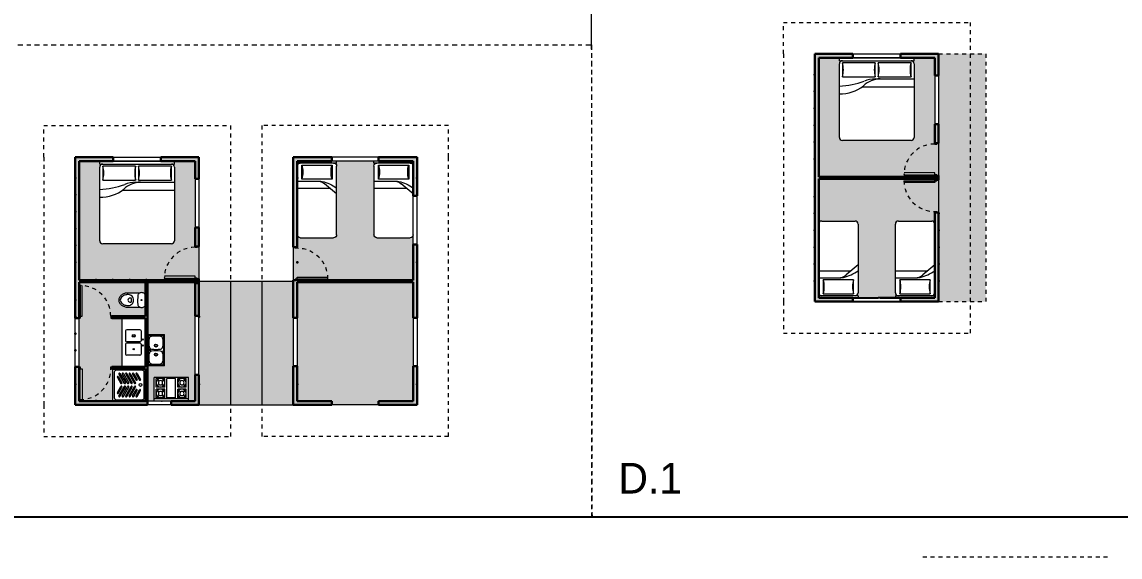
# Model space of a CAD drawing. Header units: millimetres. Extents: x 0 to 77.1, y -22.3 to 58.9.
# Drawn here: x 19.89 to 47.82, y -0.04 to 13.56 of the extents above; entities that cross this region are included whole.
import ezdxf

# ---------------------------------------------------------------- set-up
doc = ezdxf.new("R2010")
doc.units = ezdxf.units.MM
doc.linetypes.add('DASHDOT', pattern=[1, 0.5, -0.25, 0, -0.25])
doc.linetypes.add('HIDDEN4', pattern=[2.34375, 1.5625, -0.78125])
doc.layers.add('0 1 Sombreado', color=7, linetype='Continuous', lineweight=5, true_color=0xd6d6d6)
for name, color, linetype, lineweight in [('0.1normal', 7, 'Continuous', 15), ('01 Moviliario', 251, 'Continuous', 15), ('01gorda', 7, 'Continuous', 30), ('01gris', 252, 'Continuous', 9)]:
    doc.layers.add(name, color=color, linetype=linetype, lineweight=lineweight)

# ---------------------------------------------------------------- blocks, each defined once
blk = doc.blocks.new('MHPLS012')
at = {"linetype": 'ByBlock'}
for p, q in [((-2.1, -0.874), (-2.1, 0.874)), ((-2.024, 0.95), (-0.152, 0.95)), ((-0.483, 0.874), (-0.483, 0.036)), ((-0.127, 0.874), (-0.483, 0.874)), ((-0.127, 0.036), (-0.127, 0.874)), ((-0.076, 0.95), (-0.076, -0.95)), ((-0.076, 0.95), (0, 0.95)), ((0, 0.95), (0, -0.95)), ((-0.737, 0.366), (-0.737, -0.95)), ((-0.533, 0.041), (-0.533, -0.95)), ((-0.483, 0.036), (-0.127, 0.036)), ((-0.483, -0.036), (-0.483, -0.874)), ((-0.127, -0.036), (-0.483, -0.036)), ((-0.127, -0.874), (-0.127, -0.036)), ((-0.152, -0.95), (-2.024, -0.95)), ((-0.483, -0.874), (-0.127, -0.874)), ((-0.076, -0.95), (0, -0.95))]:
    blk.add_line(p, q, dxfattribs=at)
for centre, radius, start, end in [((-2.024, 0.874), 0.0762, 90, 180), ((-0.019, 0.912), 0.898, 177.5673, 219.5461), ((1.615, 1.088), 2.343, 183.3665, 199.2534), ((-0.305, 1.483), 0.635, 253.7398, 286.2602), ((-0.152, 0.874), 0.0762, 0, 90), ((-1.227, -0.125), 0.694, 3.1663, 42.0658), ((-1.458, -0.029), 0.927, 4.2918, 21.7676), ((-0.305, -0.574), 0.635, 73.7398, 106.2602), ((-0.305, 0.574), 0.635, 253.7398, 286.2602), ((-2.024, -0.874), 0.0762, 180, 270), ((-0.305, -1.483), 0.635, 73.7398, 106.2602), ((-0.152, -0.874), 0.0762, 270, 0)]:
    blk.add_arc(centre, radius, start, end, dxfattribs=at)
blk = doc.blocks.new('SAPLS515')
for p, q in [((-0.643, 0.595), (-0.427, 0.47)), ((-0.643, 0.515), (-0.427, 0.39)), ((-0.628, 0.621), (-0.412, 0.496)), ((-0.628, 0.541), (-0.412, 0.416)), ((-0.565, 0.63), (-0.427, 0.55)), ((-0.55, 0.656), (-0.412, 0.576)), ((-0.2, 0.656), (-0.338, 0.576)), ((-0.122, 0.621), (-0.338, 0.496)), ((-0.122, 0.541), (-0.338, 0.416)), ((-0.185, 0.63), (-0.323, 0.55)), ((-0.107, 0.595), (-0.323, 0.47)), ((-0.107, 0.515), (-0.323, 0.39)), ((-0.643, 0.435), (-0.427, 0.31)), ((-0.643, 0.355), (-0.427, 0.23)), ((-0.643, 0.275), (-0.505, 0.195)), ((-0.628, 0.461), (-0.412, 0.336)), ((-0.628, 0.381), (-0.412, 0.256)), ((-0.628, 0.301), (-0.49, 0.221)), ((-0.122, 0.461), (-0.338, 0.336)), ((-0.122, 0.381), (-0.338, 0.256)), ((-0.107, 0.435), (-0.323, 0.31)), ((-0.107, 0.355), (-0.323, 0.23)), ((-0.122, 0.301), (-0.26, 0.221)), ((-0.107, 0.275), (-0.245, 0.195)), ((-0.643, 0.195), (-0.505, 0.115)), ((-0.628, 0.221), (-0.49, 0.141)), ((-0.122, 0.221), (-0.26, 0.141)), ((-0.107, 0.195), (-0.245, 0.115))]:
    blk.add_line(p, q)
blk.add_lwpolyline([(0, 0.76), (0, 0), (-0.75, 0), (-0.75, 0.76), (0, 0.76)], close=True)
blk.add_lwpolyline([(-0.03, 0.68, 0.414214), (-0.08, 0.73), (-0.67, 0.73, 0.414214), (-0.72, 0.68), (-0.72, 0.08, 0.414214), (-0.67, 0.03), (-0.08, 0.03, 0.414214), (-0.03, 0.08)], format="xyb", close=True)
blk.add_circle((-0.375, 0.118), 0.0325)
for centre, start, end in [((-0.636, 0.608), 60, 240), ((-0.636, 0.528), 60, 240), ((-0.558, 0.643), 60, 240), ((-0.419, 0.563), 240, 60), ((-0.331, 0.563), 120, 300), ((-0.192, 0.643), 300, 120), ((-0.114, 0.608), 300, 120), ((-0.114, 0.528), 300, 120), ((-0.636, 0.448), 60, 240), ((-0.636, 0.368), 60, 240), ((-0.636, 0.288), 60, 240), ((-0.419, 0.483), 240, 60), ((-0.419, 0.403), 240, 60), ((-0.419, 0.323), 240, 60), ((-0.331, 0.483), 120, 300), ((-0.331, 0.403), 120, 300), ((-0.331, 0.323), 120, 300), ((-0.114, 0.448), 300, 120), ((-0.114, 0.368), 300, 120), ((-0.114, 0.288), 300, 120), ((-0.636, 0.208), 60, 240), ((-0.497, 0.208), 240, 60), ((-0.497, 0.128), 240, 60), ((-0.419, 0.243), 240, 60), ((-0.331, 0.243), 120, 300), ((-0.253, 0.208), 120, 300), ((-0.253, 0.128), 120, 300), ((-0.114, 0.208), 300, 120)]:
    blk.add_arc(centre, 0.015, start, end)
blk = doc.blocks.new('ISS-I-23')
for points in [[(-0.12, -0.195, 0.039865), (0.11, -0.196, 0.119667), (0.139, -0.189, 0.104889), (0.166, -0.167, 0.089081), (0.182, -0.136, 0.080417), (0.189, -0.098, 0.080417), (0.182, -0.06, 0.089081), (0.166, -0.029, 0.104889), (0.139, -0.007, 0.119667), (0.11, 0), (-0.11, 0, 0.119667), (-0.139, -0.007, 0.104889), (-0.166, -0.029, 0.089081), (-0.182, -0.06, 0.080417), (-0.189, -0.098, 0.080417), (-0.182, -0.136, 0.089081), (-0.166, -0.167, 0.104889), (-0.139, -0.189, 0.119667), (-0.11, -0.196)], [(-0.18, -0.143), (-0.18, -0.437, 0.00435), (-0.18, -0.442, 0.076078), (-0.166, -0.536, 0.08622), (-0.127, -0.61, 0.105939), (-0.066, -0.663, 0.125873), (0, -0.68, 0.125873), (0.066, -0.663, 0.105939), (0.127, -0.61, 0.08622), (0.166, -0.536, 0.076078), (0.18, -0.442, 0.00435), (0.18, -0.437), (0.18, -0.143)], [(0.14, -0.437, 0.10073), (0.129, -0.385, 0.099391), (0.099, -0.341, 0.097553), (0.054, -0.311, 0.096293), (0, -0.301, 0.096293), (-0.054, -0.311, 0.097553), (-0.099, -0.341, 0.099391), (-0.129, -0.385, 0.10073), (-0.14, -0.437, 0.10073)], [(-0.14, -0.437, 0.00435), (-0.14, -0.442, 0.076078), (-0.128, -0.524, 0.08622), (-0.095, -0.586, 0.105939), (-0.047, -0.628, 0.125873), (0, -0.64, 0.125873)], [(0, -0.64, 0.125873), (0.047, -0.628, 0.105939), (0.095, -0.586, 0.08622), (0.128, -0.524, 0.076078), (0.14, -0.442, 0.00435), (0.14, -0.437, 0.00435)]]:
    blk.add_lwpolyline(points, format="xyb")
blk.add_lwpolyline([(0.05, -0.396), (0.05, -0.363, 0.131931), (-0.05, -0.363), (-0.05, -0.396, 1)], format="xyb", close=True)
blk.add_circle((0, -0.1), 0.0127)
blk = doc.blocks.new('bacha1')
for p, q in [((712.049, 1579.851), (712.849, 1579.851)), ((712.049, 1579.416), (712.049, 1579.851)), ((712.066, 1579.634), (712.066, 1579.794)), ((712.076, 1579.634), (712.076, 1579.794)), ((712.106, 1579.834), (712.449, 1579.834)), ((712.106, 1579.824), (712.449, 1579.824)), ((712.792, 1579.834), (712.449, 1579.834)), ((712.792, 1579.824), (712.449, 1579.824)), ((712.822, 1579.634), (712.822, 1579.794)), ((712.832, 1579.634), (712.832, 1579.794)), ((712.849, 1579.851), (712.849, 1579.416)), ((712.066, 1579.634), (712.066, 1579.473)), ((712.076, 1579.634), (712.076, 1579.473)), ((712.822, 1579.634), (712.822, 1579.473)), ((712.832, 1579.634), (712.832, 1579.473)), ((712.049, 1579.416), (712.849, 1579.416)), ((712.106, 1579.443), (712.449, 1579.443)), ((712.106, 1579.433), (712.449, 1579.433)), ((712.792, 1579.443), (712.449, 1579.443)), ((712.792, 1579.433), (712.449, 1579.433))]:
    blk.add_line(p, q)
for centre, radius in [((712.449, 1579.792), 0.0175), ((712.335, 1579.634), 0.038), ((712.335, 1579.634), 0.0275), ((712.563, 1579.634), 0.038), ((712.563, 1579.634), 0.0275)]:
    blk.add_circle(centre, radius)
for centre, radius, start, end in [((712.106, 1579.794), 0.04, 90, 180), ((712.106, 1579.794), 0.03, 90, 180), ((712.174, 1579.736), 0.075, 97.2543, 171.3003), ((712.259, 1579.066), 0.75, 90, 97.2543), ((712.259, 1579.066), 0.75, 82.3964, 90), ((712.348, 1579.735), 0.075, 8.654, 82.3964), ((712.55, 1579.735), 0.075, 97.6036, 171.346), ((712.639, 1579.066), 0.75, 90, 97.6036), ((712.639, 1579.066), 0.75, 82.7457, 90), ((712.724, 1579.736), 0.075, 8.6997, 82.7457), ((712.792, 1579.794), 0.04, 0, 90), ((712.792, 1579.794), 0.03, 0, 90), ((712.841, 1579.634), 0.75, 171.3003, 188.6997), ((712.174, 1579.532), 0.075, 188.6997, 262.7457), ((712.348, 1579.532), 0.075, 277.6036, 351.346), ((711.681, 1579.634), 0.75, 351.346, 8.654), ((713.217, 1579.634), 0.75, 171.346, 188.654), ((712.55, 1579.532), 0.075, 188.654, 262.3964), ((712.724, 1579.532), 0.075, 277.2543, 351.3003), ((712.057, 1579.634), 0.75, 351.3003, 8.6997), ((712.106, 1579.473), 0.04, 180, 270), ((712.106, 1579.473), 0.03, 180, 270), ((712.259, 1580.201), 0.75, 262.7457, 270), ((712.259, 1580.201), 0.75, 270, 277.6036), ((712.639, 1580.201), 0.75, 262.3964, 270), ((712.639, 1580.201), 0.75, 270, 277.2543), ((712.792, 1579.473), 0.03, 270, 0), ((712.792, 1579.473), 0.04, 270, 0)]:
    blk.add_arc(centre, radius, start, end)
blk = doc.blocks.new('Muko02pl')
at = {"color": 0, "linetype": 'ByBlock'}
for p, q in [((0.436, 0), (-0.436, 0)), ((-0.436, 0), (-0.436, -0.6)), ((0.436, 0), (0.436, -0.6)), ((0.436, -0.055), (-0.436, -0.055)), ((-0.164, -0.082), (-0.382, -0.082)), ((-0.382, -0.082), (-0.382, -0.3)), ((-0.35, -0.114), (-0.311, -0.152)), ((-0.311, -0.229), (-0.35, -0.268)), ((-0.196, -0.114), (-0.234, -0.152)), ((-0.234, -0.229), (-0.196, -0.268)), ((-0.164, -0.082), (-0.164, -0.3)), ((0.109, -0.082), (-0.109, -0.082)), ((-0.109, -0.082), (-0.109, -0.573)), ((0.109, -0.082), (0.109, -0.573)), ((0.164, -0.082), (0.164, -0.3)), ((0.382, -0.082), (0.164, -0.082)), ((0.196, -0.114), (0.234, -0.152)), ((0.234, -0.229), (0.196, -0.268)), ((0.35, -0.114), (0.311, -0.152)), ((0.311, -0.229), (0.35, -0.268)), ((0.382, -0.082), (0.382, -0.3)), ((-0.164, -0.3), (-0.382, -0.3)), ((-0.382, -0.355), (-0.382, -0.573)), ((-0.164, -0.355), (-0.382, -0.355)), ((-0.35, -0.386), (-0.311, -0.425)), ((-0.311, -0.502), (-0.35, -0.541)), ((-0.196, -0.386), (-0.234, -0.425)), ((-0.234, -0.502), (-0.196, -0.541)), ((-0.164, -0.355), (-0.164, -0.573)), ((0.382, -0.3), (0.164, -0.3)), ((0.164, -0.355), (0.164, -0.573)), ((0.382, -0.355), (0.164, -0.355)), ((0.196, -0.386), (0.234, -0.425)), ((0.234, -0.502), (0.196, -0.541)), ((0.35, -0.386), (0.311, -0.425)), ((0.311, -0.502), (0.35, -0.541)), ((0.382, -0.355), (0.382, -0.573)), ((0.436, -0.6), (-0.436, -0.6)), ((-0.164, -0.573), (-0.382, -0.573)), ((0.109, -0.573), (-0.109, -0.573)), ((0.382, -0.573), (0.164, -0.573))]:
    blk.add_line(p, q, dxfattribs=at)
for centre, radius in [((-0.273, -0.191), 0.109), ((-0.273, -0.191), 0.0545), ((0.273, -0.191), 0.109), ((0.273, -0.191), 0.0545), ((-0.273, -0.464), 0.109), ((-0.273, -0.464), 0.0545), ((0.273, -0.464), 0.109), ((0.273, -0.464), 0.0545)]:
    blk.add_circle(centre, radius, dxfattribs=at)
blk = doc.blocks.new('MHPLS011')
at = {"linetype": 'ByBlock'}
for p, q in [((-1.95, 0.076), (-1.95, 0.924)), ((-1.874, 1), (-0.127, 1)), ((-0.835, 1), (-0.58, 0.697)), ((-0.457, 0.886), (-0.457, 0.114)), ((-0.102, 0.886), (-0.457, 0.886)), ((-0.102, 0.114), (-0.102, 0.886)), ((-0.051, 1), (-0.051, 0)), ((-0.051, 1), (0, 1)), ((0, 1), (0, 0)), ((-0.686, 0), (-0.686, 0.822)), ((-0.508, 0), (-0.508, 0.561)), ((-0.127, 0), (-1.874, 0)), ((-0.457, 0.114), (-0.102, 0.114)), ((-0.051, 0), (0, 0))]:
    blk.add_line(p, q, dxfattribs=at)
for centre, radius, start, end in [((-1.874, 0.924), 0.0762, 90, 180), ((-1.522, 0.392), 1.034, 13.3928, 36.0202), ((-0.279, 1.495), 0.635, 253.7398, 286.2602), ((-0.127, 0.924), 0.0762, 0, 90), ((-0.813, 0.501), 0.305, 0, 40.1059), ((-0.813, 0.561), 0.305, 0, 13.3928), ((-1.874, 0.076), 0.0762, 180, 270), ((-0.279, -0.495), 0.635, 73.7398, 106.2602), ((-0.127, 0.076), 0.0762, 270, 0)]:
    blk.add_arc(centre, radius, start, end, dxfattribs=at)

msp = doc.modelspace()

# ---------------------------------------------------------------- hatches: boundary and pattern name
at = {"layer": '0 1 Sombreado', "true_color": 0x939598}
h = msp.add_hatch(color=252, dxfattribs=at)
h.dxf.hatch_style = 1
h.paths.add_polyline_path([(42.239, 6.552), (43.107, 6.552), (43.107, 8.72), (43.207, 8.72), (43.207, 6.452), (42.239, 6.452)])
h.paths.add_polyline_path([(40.157, 12.652), (41.025, 12.652), (41.025, 12.752), (40.157, 12.752), (40.057, 12.752), (40.057, 6.452), (41.025, 6.452), (41.025, 6.552), (40.157, 6.552), (40.157, 9.577), (43.107, 9.577), (43.107, 9.627), (42.239, 9.627), (40.157, 9.627)])
at = {"layer": '0 1 Sombreado', "true_color": 0xebebeb}
h = msp.add_hatch(color=7, dxfattribs=at)
h.dxf.hatch_style = 1
h.paths.add_polyline_path([(43.107, 10.459), (43.107, 10.484), (43.107, 12.652), (42.582, 12.652), (42.582, 12.576), (42.506, 12.576, -0.414214), (42.582, 12.499), (42.582, 10.628, -0.414214), (42.506, 10.552), (40.758, 10.552, -0.414214), (40.682, 10.628), (40.682, 12.499, -0.414214), (40.758, 12.576), (40.682, 12.576), (40.682, 12.652), (40.157, 12.652), (40.157, 9.627), (43.107, 9.627), (43.107, 9.652), (43.107, 9.677), (42.325, 9.677, -0.414214)])
at = {"layer": '0 1 Sombreado', "true_color": 0x939598}
h = msp.add_hatch(color=252, dxfattribs=at)
h.dxf.hatch_style = 1
h.paths.add_polyline_path([(43.107, 12.198), (43.207, 12.198), (43.207, 12.752), (42.239, 12.752), (42.239, 12.752), (42.239, 12.724), (42.239, 12.652), (43.107, 12.652)])
h.paths.add_polyline_path([(43.207, 10.962), (43.107, 10.962), (43.107, 10.484), (43.207, 10.484)])
at = {"layer": '0 1 Sombreado', "true_color": 0xf1eb1f}
h = msp.add_hatch(color=2, dxfattribs=at)
h.dxf.hatch_style = 1
h.paths.add_polyline_path([(44.407, 12.752), (43.207, 12.752), (43.207, 12.198), (43.207, 10.962), (43.207, 10.484), (43.207, 6.452), (44.407, 6.452)])
at = {"layer": '0 1 Sombreado', "true_color": 0xebebeb}
h = msp.add_hatch(color=7, dxfattribs=at)
h.dxf.hatch_style = 1
h.paths.add_polyline_path([(43.207, 10.484), (43.157, 10.484), (43.157, 10.459), (43.107, 10.459, 0.395599), (42.327, 9.727), (43.107, 9.727), (43.107, 9.677), (43.157, 9.677), (43.157, 9.652), (43.207, 9.652)])
at = {"layer": '0 1 Sombreado', "true_color": 0x939598}
h = msp.add_hatch(color=252, dxfattribs=at)
h.dxf.hatch_style = 1
h.paths.add_polyline_path([(21.24, 6.951), (24.29, 6.951), (24.29, 7.001), (21.34, 7.001), (21.34, 10.026), (22.208, 10.026), (22.208, 10.126), (21.24, 10.126)])
h = msp.add_hatch(color=252, dxfattribs=at)
h.dxf.hatch_style = 1
h.paths.add_polyline_path([(24.29, 9.572), (24.39, 9.572), (24.39, 10.126), (23.422, 10.126), (23.422, 10.126), (23.422, 10.097), (23.422, 10.026), (24.29, 10.026)])
h.paths.add_polyline_path([(24.39, 8.336), (24.29, 8.336), (24.29, 7.858), (24.39, 7.858)])
h = msp.add_hatch(color=252, dxfattribs=at)
h.dxf.hatch_style = 1
h.paths.add_polyline_path([(27.772, 10.026), (26.89, 10.026), (26.89, 7.833), (26.79, 7.833), (26.79, 9.193), (26.79, 10.126), (27.772, 10.126)])
h = msp.add_hatch(color=252, dxfattribs=at)
h.dxf.hatch_style = 1
h.paths.add_polyline_path([(29.94, 9.143), (29.84, 9.143), (29.84, 10.026), (28.958, 10.026), (28.958, 10.126), (29.94, 10.126)])
at = {"layer": '0 1 Sombreado', "true_color": 0xebebeb}
h = msp.add_hatch(color=7, dxfattribs=at)
h.dxf.hatch_style = 1
h.paths.add_polyline_path([(24.29, 7.833), (24.29, 7.858), (24.29, 10.026), (23.765, 10.026), (23.765, 9.949), (23.689, 9.949, -0.414214), (23.765, 9.873), (23.765, 8.002, -0.414214), (23.689, 7.926), (21.941, 7.926, -0.414214), (21.865, 8.002), (21.865, 9.873, -0.414214), (21.941, 9.949), (21.865, 9.949), (21.865, 10.026), (21.34, 10.026), (21.34, 7.001), (24.29, 7.001), (24.29, 7.026), (24.29, 7.051), (23.508, 7.051, -0.414214)])
h = msp.add_hatch(color=7, dxfattribs=at)
h.dxf.hatch_style = 1
h.paths.add_polyline_path([(29.84, 7.908), (29.84, 8.152, -0.414214), (29.764, 8.076), (28.916, 8.076, -0.414214), (28.84, 8.152), (28.84, 9.899, -0.414214), (28.916, 9.975), (28.84, 9.975), (28.84, 10.026), (27.89, 10.026), (27.89, 9.975), (27.814, 9.975, -0.414214), (27.89, 9.899), (27.89, 8.152, -0.414214), (27.814, 8.076), (26.966, 8.076, -0.414214), (26.89, 8.152), (26.89, 7.833), (26.89, 7.808, -0.414214), (27.672, 7.026), (26.89, 7.026), (26.89, 7.001), (29.84, 7.001)])
h = msp.add_hatch(color=7, dxfattribs=at)
h.dxf.hatch_style = 1
h.paths.add_polyline_path([(43.107, 8.72), (43.107, 8.745, -0.414214), (42.325, 9.527), (43.107, 9.527), (43.107, 9.552), (43.107, 9.577), (40.157, 9.577), (40.157, 8.426, -0.414214), (40.233, 8.502), (41.081, 8.502, -0.414214), (41.157, 8.426), (41.157, 6.679, -0.414214), (41.081, 6.603), (41.157, 6.603), (41.157, 6.552), (42.107, 6.552), (42.107, 6.603), (42.183, 6.603, -0.414214), (42.107, 6.679), (42.107, 8.426, -0.414214), (42.183, 8.502), (43.031, 8.502, -0.414214), (43.107, 8.426)])
h = msp.add_hatch(color=7, dxfattribs=at)
h.dxf.hatch_style = 1
h.paths.add_polyline_path([(43.207, 9.552), (43.157, 9.552), (43.157, 9.527), (43.107, 9.527), (43.107, 9.477), (42.327, 9.477, 0.395599), (43.107, 8.745), (43.157, 8.745), (43.157, 8.72), (43.207, 8.72)])
h = msp.add_hatch(color=7, dxfattribs=at)
h.dxf.hatch_style = 1
h.paths.add_polyline_path([(24.39, 7.858), (24.34, 7.858), (24.34, 7.833), (24.29, 7.833, 0.395599), (23.509, 7.101), (24.29, 7.101), (24.29, 7.051), (24.34, 7.051), (24.34, 7.026), (24.39, 7.026)])
at = {"layer": '0 1 Sombreado', "true_color": 0x939598}
h = msp.add_hatch(color=252, dxfattribs=at)
h.dxf.hatch_style = 1
h.paths.add_polyline_path([(29.94, 6.926), (29.94, 7.908), (29.84, 7.908), (29.84, 7.858), (29.84, 7.001), (29.197, 7.001), (26.79, 7.001), (26.79, 6.043), (26.89, 6.043), (26.89, 6.093), (26.89, 6.926), (26.89, 6.951), (29.84, 6.951), (29.84, 6.043), (29.94, 6.043)])
at = {"layer": '0 1 Sombreado', "true_color": 0xebebeb}
h = msp.add_hatch(color=7, dxfattribs=at)
h.dxf.hatch_style = 1
h.paths.add_polyline_path([(26.89, 7.808), (26.84, 7.808), (26.84, 7.833), (26.79, 7.833), (26.79, 7.001), (26.84, 7.001), (26.84, 7.026), (26.89, 7.026), (26.89, 7.076), (27.67, 7.076, 0.395599)])
at = {"layer": '0 1 Sombreado', "true_color": 0x939598}
h = msp.add_hatch(color=252, dxfattribs=at)
h.dxf.hatch_style = 1
edge = h.paths.add_edge_path()
edge.add_line((23.079, 3.951), (23.079, 3.826))
edge.add_line((23.079, 3.826), (21.24, 3.826))
edge.add_line((21.24, 3.826), (21.24, 4.793))
edge.add_line((21.24, 4.793), (21.34, 4.793))
edge.add_line((21.34, 4.793), (21.338, 3.926))
edge.add_line((21.338, 3.926), (23.027, 3.926))
edge.add_line((23.027, 3.926), (23.029, 4.743))
edge.add_line((23.029, 4.743), (22.172, 4.743))
edge.add_line((22.172, 4.743), (22.172, 4.793))
edge.add_line((22.172, 4.793), (23.029, 4.793))
edge.add_line((23.029, 4.793), (23.029, 6.033))
edge.add_line((23.029, 6.033), (22.172, 6.033))
edge.add_line((22.172, 6.033), (22.172, 6.083))
edge.add_line((22.172, 6.083), (23.029, 6.083))
edge.add_line((23.029, 6.083), (23.029, 6.951))
edge.add_line((23.029, 6.951), (21.34, 6.951))
edge.add_line((21.34, 6.951), (21.34, 6.033))
edge.add_line((21.34, 6.033), (21.24, 6.033))
edge.add_line((21.24, 6.033), (21.24, 7.001))
edge.add_line((21.24, 7.001), (23.079, 7.001))
edge.add_line((23.079, 7.001), (23.079, 6.901))
edge.add_line((23.079, 6.901), (23.079, 6.901))
edge.add_line((23.079, 6.901), (23.079, 3.951))
at = {"layer": '0 1 Sombreado', "true_color": 0xebebeb}
h = msp.add_hatch(color=7, dxfattribs=at)
h.dxf.hatch_style = 1
edge = h.paths.add_edge_path()
edge.add_line((21.34, 6.951), (21.34, 6.083))
edge.add_line((21.34, 6.083), (21.365, 6.083))
edge.add_line((21.365, 6.083), (21.365, 6.865))
edge.add_arc((21.365, 6.083), 0.782, 0, 90, ccw=False)
edge.add_line((22.147, 6.083), (22.172, 6.083))
edge.add_line((22.172, 6.083), (23.029, 6.083))
edge.add_line((23.029, 6.083), (23.029, 6.382))
edge.add_arc((22.966, 6.382), 0.0636, 332.7041, 360, ccw=False)
edge.add_arc((22.949, 6.39), 0.0822, 308.7528, 332.7041, ccw=False)
edge.add_arc((22.938, 6.404), 0.0994, 288.3907, 308.7528, ccw=False)
edge.add_arc((22.931, 6.425), 0.122, 270, 288.3907, ccw=False)
edge.add_arc((22.931, 6.425), 0.122, 248.3438, 270, ccw=False)
edge.add_line((22.886, 6.312), (22.592, 6.312))
edge.add_arc((22.587, 6.625), 0.313, 270, 270.997, ccw=False)
edge.add_arc((22.587, 6.625), 0.313, 252.5978, 270, ccw=False)
edge.add_arc((22.567, 6.56), 0.245, 232.8863, 252.5978, ccw=False)
edge.add_arc((22.535, 6.518), 0.193, 208.697, 232.8863, ccw=False)
edge.add_arc((22.487, 6.492), 0.138, 180, 208.697, ccw=False)
edge.add_arc((22.487, 6.492), 0.138, 151.303, 180, ccw=False)
edge.add_arc((22.535, 6.465), 0.193, 127.1137, 151.303, ccw=False)
edge.add_arc((22.567, 6.424), 0.245, 107.4022, 127.1137, ccw=False)
edge.add_arc((22.587, 6.358), 0.313, 89.003, 107.4022, ccw=False)
edge.add_line((22.592, 6.672), (22.886, 6.672))
edge.add_arc((22.931, 6.559), 0.122, 90, 111.6569, ccw=False)
edge.add_arc((22.931, 6.559), 0.122, 71.6093, 90, ccw=False)
edge.add_arc((22.938, 6.58), 0.0994, 51.2472, 71.6093, ccw=False)
edge.add_arc((22.949, 6.593), 0.0822, 27.2959, 51.2472, ccw=False)
edge.add_arc((22.966, 6.602), 0.0636, 0, 27.2959, ccw=False)
edge.add_line((23.029, 6.602), (23.029, 6.951))
edge.add_line((23.029, 6.951), (21.34, 6.951))
h = msp.add_hatch(color=7, dxfattribs=at)
h.dxf.hatch_style = 1
h.paths.add_polyline_path([(22.429, 4.793), (22.172, 4.793), (22.147, 4.793), (22.147, 4.743, -0.395599), (21.415, 3.963), (21.415, 4.743), (21.365, 4.743), (21.365, 4.793), (21.34, 4.793), (21.34, 6.033), (21.365, 6.033), (21.365, 6.083), (21.415, 6.083), (21.415, 6.863, -0.395599), (22.147, 6.083), (22.147, 6.033), (22.172, 6.033), (22.429, 6.033)])
h = msp.add_hatch(color=7, dxfattribs=at)
h.dxf.hatch_style = 1
h.paths.add_polyline_path([(24.29, 4.593), (24.29, 3.926), (24.121, 3.926), (24.121, 4.526), (23.248, 4.526), (23.248, 3.926), (23.079, 3.926), (23.079, 4.821), (23.514, 4.821), (23.514, 5.621), (23.079, 5.621), (23.079, 6.951), (24.29, 6.951), (24.29, 6.926), (24.29, 6.093)])
at = {"layer": '0 1 Sombreado', "true_color": 0x939598}
h = msp.add_hatch(color=252, dxfattribs=at)
h.dxf.hatch_style = 1
h.paths.add_polyline_path([(24.39, 6.093), (24.29, 6.093), (24.29, 6.926), (24.39, 6.926)])
at = {"layer": '0 1 Sombreado', "true_color": 0x58ba48}
h = msp.add_hatch(color=85, dxfattribs=at)
h.dxf.hatch_style = 1
h.paths.add_polyline_path([(25.19, 6.976), (24.39, 6.976), (24.39, 6.093), (24.39, 3.926), (24.39, 3.826), (25.19, 3.826)])
at = {"layer": '0 1 Sombreado'}
h = msp.add_hatch(color=140, dxfattribs=at)
h.dxf.hatch_style = 1
h.paths.add_polyline_path([(25.99, 6.976), (25.19, 6.976), (25.19, 3.826), (25.99, 3.826)])
at = {"layer": '0 1 Sombreado', "true_color": 0x58ba48}
h = msp.add_hatch(color=85, dxfattribs=at)
h.dxf.hatch_style = 1
h.paths.add_polyline_path([(26.79, 6.976), (25.99, 6.976), (25.99, 3.826), (26.79, 3.826)])
at = {"layer": '0 1 Sombreado', "true_color": 0xebebeb}
h = msp.add_hatch(color=7, dxfattribs=at)
h.dxf.hatch_style = 1
h.paths.add_polyline_path([(29.84, 6.043), (29.84, 6.093), (29.84, 6.951), (29.247, 6.951), (26.89, 6.951), (26.89, 6.043), (26.89, 4.808), (26.89, 4.758), (26.89, 3.926), (27.772, 3.926), (27.772, 3.826), (28.958, 3.826), (28.958, 3.926), (29.84, 3.926), (29.84, 4.808)])
at = {"layer": '0 1 Sombreado', "true_color": 0x939598}
h = msp.add_hatch(color=252, dxfattribs=at)
h.dxf.hatch_style = 1
h.paths.add_polyline_path([(27.772, 3.926), (26.89, 3.926), (26.89, 4.808), (26.79, 4.808), (26.79, 4.758), (26.79, 3.826), (27.772, 3.826)])
h = msp.add_hatch(color=252, dxfattribs=at)
h.dxf.hatch_style = 1
h.paths.add_polyline_path([(29.94, 4.808), (29.84, 4.808), (29.84, 3.926), (28.958, 3.926), (28.958, 3.826), (29.94, 3.826)])
at = {"layer": '0 1 Sombreado', "true_color": 0xebebeb}
h = msp.add_hatch(color=7, dxfattribs=at)
h.dxf.hatch_style = 1
h.paths.add_polyline_path([(21.365, 3.961), (21.365, 4.743), (21.34, 4.743), (21.34, 3.926), (22.2, 3.926), (22.2, 4.743), (22.172, 4.743), (22.147, 4.743, -0.414214)])
at = {"layer": '0 1 Sombreado', "true_color": 0x939598}
h = msp.add_hatch(color=252, dxfattribs=at)
h.dxf.hatch_style = 1
h.paths.add_polyline_path([(24.29, 4.593), (24.39, 4.593), (24.39, 3.826), (23.684, 3.826), (23.684, 3.926), (24.29, 3.926)])

# ---------------------------------------------------------------- linework, layer by layer
for p, q in [((42.239, 12.752), (42.239, 12.752)), ((42.239, 12.752), (42.239, 12.724)), ((23.422, 10.126), (23.422, 10.126)), ((23.422, 10.126), (23.422, 10.097)), ((41.025, 6.552), (41.665, 6.552)), ((42.22, 6.552), (41.665, 6.552)), ((22.208, 3.926), (22.847, 3.926))]:
    msp.add_line(p, q)
at = {"color": 9}
msp.add_line((41.719, 6.551), (42.214, 6.551), dxfattribs=at)
msp.add_lwpolyline([(0.043, 58.77), (77.091, 58.77), (77.091, 0.972), (0.043, 0.972)], close=True)
for points in [[(41.025, 12.753), (41.025, 12.752), (41.025, 12.752)], [(41.025, 12.724), (41.025, 12.752)], [(42.239, 12.752), (42.239, 12.752), (42.239, 12.753)], [(22.208, 10.127), (22.208, 10.126), (22.208, 10.126)], [(22.208, 10.097), (22.208, 10.126)], [(23.422, 10.126), (23.422, 10.126), (23.422, 10.127)], [(41.025, 6.48), (41.025, 6.452), (42.239, 6.452), (42.239, 6.48)], [(41.025, 6.451), (41.025, 6.452), (42.239, 6.452), (42.239, 6.451)], [(22.208, 3.825), (22.208, 3.826), (23.079, 3.826)]]:
    msp.add_lwpolyline(points)
at = {"layer": '0.1normal'}
for p, q in [((41.025, 12.752), (42.239, 12.753)), ((41.025, 12.652), (42.239, 12.652)), ((43.107, 12.198), (43.107, 10.962)), ((43.207, 12.198), (43.207, 10.962)), ((43.207, 10.484), (43.207, 8.72)), ((22.208, 10.126), (23.422, 10.127)), ((28.958, 10.126), (27.772, 10.126)), ((22.208, 10.026), (23.422, 10.026)), ((28.958, 10.026), (27.772, 10.026)), ((24.29, 9.572), (24.29, 8.336)), ((24.39, 9.572), (24.39, 8.336)), ((43.107, 9.677), (43.157, 9.677)), ((43.107, 9.527), (43.157, 9.527)), ((26.79, 7.908), (26.79, 9.143)), ((29.84, 7.908), (29.84, 9.143)), ((29.94, 7.908), (29.94, 9.143)), ((24.39, 7.858), (24.39, 6.093)), ((26.79, 7.833), (26.79, 7.001)), ((24.29, 7.051), (24.34, 7.051)), ((26.89, 7.026), (26.84, 7.026)), ((24.39, 6.976), (26.79, 6.976)), ((25.19, 6.976), (25.19, 3.826)), ((25.99, 6.976), (25.99, 3.826)), ((41.025, 6.552), (42.239, 6.552)), ((24.39, 6.093), (24.39, 6.258)), ((21.24, 4.793), (21.24, 6.033)), ((21.34, 4.793), (21.34, 6.033)), ((21.365, 6.083), (21.365, 6.033)), ((23.029, 4.806), (23.029, 6.02)), ((24.39, 6.093), (24.29, 6.093)), ((24.29, 4.593), (24.29, 6.093)), ((24.39, 4.593), (24.39, 6.093)), ((26.79, 6.043), (26.79, 4.808)), ((26.79, 6.043), (26.79, 4.808)), ((26.89, 6.043), (26.89, 4.808)), ((26.89, 6.043), (26.89, 4.808)), ((29.84, 6.043), (29.84, 4.808)), ((29.84, 6.043), (29.84, 4.808)), ((29.94, 6.043), (29.94, 4.808)), ((29.94, 6.043), (29.94, 4.808)), ((21.365, 4.743), (21.365, 4.793)), ((24.39, 4.593), (24.29, 4.593)), ((23.684, 3.926), (23.079, 3.926)), ((23.684, 3.826), (23.079, 3.826)), ((24.39, 3.826), (26.79, 3.826)), ((28.958, 3.826), (27.772, 3.826))]:
    msp.add_line(p, q, dxfattribs=at)
at = {"layer": '0.1normal', "color": 252, "linetype": 'DASHDOT', "ltscale": 0.25, "true_color": 0x939598}
for points in [[(34.372, 26.052), (16.808, 26.052), (16.808, 12.979), (34.372, 12.979)], [(60.352, 0.972), (34.397, 0.972), (34.372, 18.323), (60.326, 18.323)], [(34.372, 0.972), (16.808, 0.972), (16.808, 12.979), (34.372, 12.979)]]:
    msp.add_lwpolyline(points, close=True, dxfattribs=at)
at = {"layer": '0.1normal'}
for points in [[(41.025, 12.753), (42.239, 12.753), (42.239, 12.652), (41.025, 12.652)], [(43.107, 10.484), (43.107, 10.459), (43.157, 10.459), (43.157, 10.484)], [(22.208, 10.127), (23.422, 10.127), (23.422, 10.026), (22.208, 10.026)], [(43.107, 9.677), (43.107, 9.652), (43.157, 9.652), (43.157, 9.677)], [(43.107, 9.527), (43.107, 9.552), (43.157, 9.552), (43.157, 9.527)], [(43.107, 8.72), (43.107, 8.745), (43.157, 8.745), (43.157, 8.72)], [(24.29, 7.858), (24.29, 7.833), (24.34, 7.833), (24.34, 7.858)], [(26.89, 7.833), (26.89, 7.808), (26.84, 7.808), (26.84, 7.833)], [(24.29, 7.051), (24.29, 7.026), (24.34, 7.026), (24.34, 7.051)], [(26.89, 7.026), (26.89, 7.001), (26.84, 7.001), (26.84, 7.026)], [(21.365, 6.083), (21.34, 6.083), (21.34, 6.033), (21.365, 6.033)], [(22.172, 6.083), (22.147, 6.083), (22.147, 6.033), (22.172, 6.033)], [(21.365, 4.743), (21.34, 4.743), (21.34, 4.793), (21.365, 4.793)], [(22.172, 4.743), (22.147, 4.743), (22.147, 4.793), (22.172, 4.793)]]:
    msp.add_lwpolyline(points, close=True, dxfattribs=at)
for points in [[(42.325, 9.677), (43.107, 9.677)], [(42.325, 9.527), (43.107, 9.527)], [(43.107, 9.677), (43.107, 9.727), (42.327, 9.727)], [(43.107, 9.527), (43.107, 9.477), (42.327, 9.477)], [(23.508, 7.051), (24.29, 7.051)], [(24.29, 7.051), (24.29, 7.101), (23.509, 7.101)], [(26.89, 7.026), (26.89, 7.076), (27.67, 7.076)], [(27.672, 7.026), (26.89, 7.026)], [(21.365, 6.865), (21.365, 6.083)], [(21.365, 6.083), (21.415, 6.083), (21.415, 6.863)], [(21.365, 4.743), (21.415, 4.743), (21.415, 3.963)], [(21.365, 3.961), (21.365, 4.743)]]:
    msp.add_lwpolyline(points, dxfattribs=at)
at = {"layer": '0.1normal', "linetype": 'DASHDOT', "ltscale": 0.009}
for centre, start, end in [((43.107, 9.677), 90, 180), ((43.107, 9.527), 180, 270), ((24.29, 7.051), 90, 180), ((26.89, 7.026), 360, 90), ((21.365, 6.083), 360, 90), ((21.365, 4.743), 270, 0)]:
    msp.add_arc(centre, 0.782, start, end, dxfattribs=at)
at = {"layer": '0.1normal'}
for p in [(41, 12.652), (41.421, 12.652), (41.843, 12.652), (42.264, 12.652), (42.686, 12.652), (22.183, 10.026), (22.604, 10.026), (23.026, 10.026), (23.447, 10.026), (23.868, 10.026), (21.34, 6.479), (40.579, 6.552), (41, 6.552), (41.421, 6.552), (41.843, 6.552), (42.264, 6.552), (42.686, 6.552), (21.34, 4.768), (21.34, 4.347), (21.761, 3.926), (22.183, 3.926), (22.604, 3.926), (23.026, 3.926), (23.447, 3.926), (23.868, 3.926)]:
    msp.add_point(p, dxfattribs=at)
at = {"layer": '01 Moviliario'}
for p, q in [((22.429, 6.033), (22.429, 4.793)), ((22.524, 5.708), (22.524, 5.458)), ((22.886, 5.738), (22.554, 5.738)), ((22.916, 5.708), (22.916, 5.458)), ((22.524, 5.368), (22.524, 5.118)), ((22.886, 5.428), (22.554, 5.428)), ((22.886, 5.398), (22.554, 5.398)), ((22.916, 5.368), (22.916, 5.118)), ((22.886, 5.088), (22.554, 5.088))]:
    msp.add_line(p, q, dxfattribs=at)
for centre, radius in [((22.729, 5.583), 0.035), ((22.729, 5.583), 0.025), ((22.963, 5.488), 0.015), ((22.963, 5.338), 0.015), ((22.729, 5.243), 0.015)]:
    msp.add_circle(centre, radius, dxfattribs=at)
for centre, start, end in [((22.554, 5.708), 90, 180), ((22.886, 5.708), 0, 90), ((22.554, 5.458), 180, 270), ((22.554, 5.368), 90, 180), ((22.886, 5.458), 270, 0), ((22.886, 5.368), 0, 90), ((22.554, 5.118), 180, 270), ((22.886, 5.118), 270, 0)]:
    msp.add_arc(centre, 0.03, start, end, dxfattribs=at)
at = {"layer": '01gorda'}
for p, q in [((40.057, 12.752), (40.057, 6.452)), ((40.057, 12.752), (41.025, 12.752)), ((40.057, 12.652), (40.057, 9.652)), ((40.057, 12.198), (40.057, 12.652)), ((40.157, 12.752), (41.025, 12.752)), ((41.025, 12.652), (40.157, 12.652)), ((40.157, 12.652), (40.157, 9.627)), ((40.157, 12.652), (41.025, 12.652)), ((41.025, 12.753), (41.025, 12.652)), ((42.239, 12.752), (43.207, 12.752)), ((42.239, 12.752), (43.207, 12.752)), ((42.239, 12.752), (42.239, 12.652)), ((43.107, 12.652), (42.239, 12.652)), ((42.239, 12.652), (43.107, 12.652)), ((43.107, 12.652), (43.107, 12.198)), ((43.207, 12.752), (43.207, 12.198)), ((43.207, 12.198), (43.107, 12.198)), ((43.107, 12.198), (43.207, 12.198)), ((43.107, 10.962), (43.107, 10.484)), ((43.207, 10.962), (43.107, 10.962)), ((43.207, 10.962), (43.207, 10.484)), ((43.207, 10.484), (43.107, 10.484)), ((21.24, 10.126), (21.24, 6.033)), ((21.24, 10.126), (22.208, 10.126)), ((21.34, 10.126), (22.208, 10.126)), ((22.208, 10.127), (22.208, 10.026)), ((23.422, 10.126), (24.39, 10.126)), ((23.422, 10.126), (24.39, 10.126)), ((23.422, 10.126), (23.422, 10.026)), ((24.39, 10.126), (24.39, 9.572)), ((26.79, 9.143), (26.79, 10.126)), ((26.79, 10.126), (27.772, 10.126)), ((26.79, 9.143), (26.79, 10.126)), ((26.79, 10.126), (26.79, 7.833)), ((26.79, 10.126), (26.79, 7.833)), ((27.722, 10.126), (27.772, 10.126)), ((27.772, 10.126), (27.772, 10.026)), ((28.958, 10.126), (29.94, 10.126)), ((29.008, 10.126), (28.958, 10.126)), ((28.958, 10.126), (28.958, 10.026)), ((29.94, 9.143), (29.94, 10.126)), ((29.94, 10.126), (29.94, 9.143)), ((21.24, 10.026), (21.24, 7.026)), ((21.24, 9.572), (21.24, 10.026)), ((22.208, 10.026), (21.34, 10.026)), ((21.34, 10.026), (21.34, 7.001)), ((21.34, 10.026), (22.208, 10.026)), ((24.29, 10.026), (23.422, 10.026)), ((23.422, 10.026), (24.29, 10.026)), ((24.29, 10.026), (24.29, 9.572)), ((26.89, 9.143), (26.89, 10.026)), ((26.89, 9.143), (26.89, 10.026)), ((26.89, 9.143), (26.89, 10.026)), ((27.772, 10.026), (26.89, 10.026)), ((27.772, 10.026), (27.722, 10.026)), ((28.958, 10.026), (29.008, 10.026)), ((28.958, 10.026), (29.84, 10.026)), ((29.84, 9.143), (29.84, 10.026)), ((29.94, 9.143), (29.94, 10.026)), ((24.39, 9.572), (24.29, 9.572)), ((24.29, 9.572), (24.39, 9.572)), ((40.057, 9.552), (40.057, 6.552)), ((40.057, 9.098), (40.057, 9.552)), ((40.157, 9.577), (40.157, 6.552)), ((42.239, 9.627), (43.107, 9.627)), ((42.686, 9.577), (42.686, 9.577)), ((43.121, 9.638), (43.193, 9.566)), ((43.121, 9.566), (43.193, 9.638)), ((26.79, 9.193), (26.79, 9.143)), ((26.89, 9.143), (26.89, 9.193)), ((26.89, 7.833), (26.89, 9.143)), ((29.84, 9.193), (29.84, 9.143)), ((29.84, 9.143), (29.94, 9.143)), ((29.94, 9.143), (29.94, 9.193)), ((43.107, 6.552), (43.107, 8.72)), ((43.207, 8.72), (43.107, 8.72)), ((43.207, 8.72), (43.207, 6.452)), ((43.207, 8.72), (43.207, 6.552)), ((24.29, 8.336), (24.29, 7.858)), ((24.39, 8.336), (24.29, 8.336)), ((24.39, 8.336), (24.39, 7.858)), ((24.39, 7.858), (24.29, 7.858)), ((26.79, 7.833), (26.79, 7.908)), ((26.79, 7.833), (26.79, 7.908)), ((26.79, 7.908), (26.79, 7.858)), ((26.89, 7.833), (26.79, 7.833)), ((29.84, 7.001), (29.84, 7.908)), ((29.84, 7.908), (29.84, 7.858)), ((29.94, 7.908), (29.84, 7.908)), ((29.94, 6.043), (29.94, 7.908)), ((29.94, 7.026), (29.94, 7.908)), ((29.94, 7.858), (29.94, 7.908)), ((29.94, 7.908), (29.94, 6.043)), ((29.94, 7.479), (29.94, 7.026)), ((21.24, 6.033), (21.24, 7.001)), ((21.34, 7.001), (23.079, 7.001)), ((23.079, 7.001), (21.34, 7.001)), ((23.079, 3.826), (23.079, 7.001)), ((23.422, 7.001), (24.29, 7.001)), ((24.304, 7.012), (24.376, 6.94)), ((24.304, 6.94), (24.376, 7.012)), ((26.79, 6.043), (26.79, 7.001)), ((26.79, 6.043), (26.79, 7.001)), ((26.79, 7.001), (26.79, 6.043)), ((26.79, 7.001), (26.79, 6.043)), ((29.84, 7.001), (26.79, 7.001)), ((26.89, 7.001), (27.533, 7.001)), ((29.197, 7.001), (29.84, 7.001)), ((29.418, 7.001), (29.418, 7.001)), ((21.24, 6.926), (21.24, 6.033)), ((21.24, 6.472), (21.24, 6.926)), ((21.34, 6.033), (21.34, 6.951)), ((23.029, 6.366), (23.029, 6.951)), ((23.868, 6.951), (23.868, 6.951)), ((24.29, 6.093), (24.29, 6.926)), ((24.39, 6.926), (24.39, 6.093)), ((26.89, 6.951), (27.533, 6.951)), ((26.89, 6.951), (26.89, 6.043)), ((26.89, 6.951), (26.89, 6.043)), ((26.89, 6.951), (29.84, 6.951)), ((26.89, 6.472), (26.89, 6.926)), ((26.89, 6.926), (26.89, 6.043)), ((29.247, 6.951), (29.197, 6.951)), ((29.247, 6.951), (29.84, 6.951)), ((29.84, 6.951), (29.84, 6.043)), ((29.94, 6.926), (29.94, 6.043)), ((29.94, 6.472), (29.94, 6.926)), ((29.94, 6.926), (29.94, 6.043)), ((40.057, 6.452), (41.025, 6.452)), ((40.157, 6.552), (41.025, 6.552)), ((41.025, 6.552), (41.025, 6.452)), ((42.239, 6.552), (43.107, 6.552)), ((42.239, 6.552), (42.239, 6.452)), ((42.239, 6.452), (43.207, 6.452)), ((21.24, 6.033), (21.34, 6.033)), ((22.172, 6.083), (22.172, 6.033)), ((22.172, 6.083), (23.029, 6.083)), ((23.029, 6.033), (22.172, 6.033)), ((23.029, 4.793), (23.029, 6.033)), ((24.39, 6.093), (24.29, 6.093)), ((26.79, 6.043), (26.79, 6.093)), ((26.89, 6.043), (26.79, 6.043)), ((26.89, 6.093), (26.89, 6.043)), ((29.84, 6.043), (29.84, 6.093)), ((29.94, 6.043), (29.84, 6.043)), ((29.94, 6.093), (29.94, 6.043)), ((21.24, 3.826), (21.24, 4.793)), ((21.24, 4.793), (21.34, 4.793)), ((21.34, 3.926), (21.34, 4.793)), ((23.029, 4.793), (22.172, 4.793)), ((22.172, 4.793), (22.172, 4.743)), ((26.79, 3.826), (26.79, 4.808)), ((26.79, 3.826), (26.79, 4.808)), ((26.79, 4.808), (26.79, 3.826)), ((26.79, 4.808), (26.79, 3.826)), ((26.79, 4.758), (26.79, 4.808)), ((26.79, 4.808), (26.89, 4.808)), ((26.89, 4.808), (26.89, 3.926)), ((26.89, 4.808), (26.89, 3.926)), ((26.89, 4.808), (26.89, 3.926)), ((26.89, 4.808), (26.89, 4.758)), ((29.84, 4.808), (29.84, 3.926)), ((29.84, 4.758), (29.84, 4.808)), ((29.84, 4.808), (29.94, 4.808)), ((29.94, 3.826), (29.94, 4.808)), ((29.94, 4.808), (29.94, 3.926)), ((29.94, 4.808), (29.94, 3.826)), ((29.94, 4.808), (29.94, 3.926)), ((29.94, 4.808), (29.94, 4.758)), ((22.172, 4.743), (23.029, 4.743)), ((24.29, 3.926), (24.29, 4.593)), ((24.29, 4.593), (24.39, 4.593)), ((24.39, 4.593), (24.39, 3.826)), ((24.39, 4.593), (24.39, 3.926)), ((21.34, 3.926), (23.029, 3.926)), ((23.029, 3.926), (21.34, 3.926)), ((21.34, 3.926), (23.029, 3.926)), ((23.684, 3.926), (23.684, 3.826)), ((24.29, 3.926), (23.684, 3.926)), ((27.772, 3.926), (26.89, 3.926)), ((27.772, 3.926), (27.722, 3.926)), ((27.772, 3.826), (27.772, 3.926)), ((28.958, 3.826), (28.958, 3.926)), ((28.958, 3.926), (29.008, 3.926)), ((28.958, 3.926), (29.84, 3.926)), ((21.24, 3.826), (22.208, 3.826)), ((23.079, 3.826), (21.24, 3.826)), ((21.24, 3.826), (23.079, 3.826)), ((23.684, 3.826), (24.39, 3.826)), ((26.79, 3.826), (27.772, 3.826)), ((27.722, 3.826), (27.772, 3.826)), ((28.958, 3.826), (29.94, 3.826)), ((29.008, 3.826), (28.958, 3.826))]:
    msp.add_line(p, q, dxfattribs=at)
for points in [[(40.157, 9.627), (43.107, 9.627), (43.107, 9.577), (40.157, 9.577)], [(21.34, 7.001), (24.29, 7.001), (24.29, 6.951), (21.34, 6.951)], [(23.029, 6.083), (23.029, 6.901), (23.029, 6.901)], [(23.029, 3.926), (23.029, 4.743)]]:
    msp.add_lwpolyline(points, dxfattribs=at)
for points in [[(43.207, 9.552), (43.107, 9.552), (43.107, 9.652), (43.207, 9.652)], [(43.193, 9.566), (43.121, 9.566), (43.121, 9.638), (43.193, 9.638)], [(24.39, 6.926), (24.29, 6.926), (24.29, 7.026), (24.39, 7.026)], [(24.376, 6.94), (24.304, 6.94), (24.304, 7.012), (24.376, 7.012)]]:
    msp.add_lwpolyline(points, close=True, dxfattribs=at)
for p in [(40.057, 12.223), (40.057, 11.795), (40.057, 11.366), (40.057, 10.937), (40.057, 10.509), (40.057, 10.08), (21.24, 9.597), (26.89, 9.597), (29.94, 9.597), (21.24, 9.168), (40.057, 9.123), (21.24, 8.74), (40.057, 8.695), (43.207, 8.695), (21.24, 8.311), (40.057, 8.266), (43.207, 8.266), (21.24, 7.883), (40.057, 7.837), (43.207, 7.837), (21.24, 7.454), (26.89, 7.454), (29.94, 7.454), (40.057, 7.409), (43.207, 7.409), (21.768, 7.001), (22.197, 7.001), (22.626, 7.001), (23.054, 7.001), (40.057, 6.98), (43.207, 6.98), (21.24, 6.497), (21.24, 6.068), (24.39, 6.068), (21.24, 5.64), (21.24, 5.211), (21.24, 4.783), (21.24, 4.354), (24.39, 4.354), (26.89, 4.354), (29.94, 4.354), (21.768, 3.926), (22.197, 3.926), (22.626, 3.926), (23.054, 3.926)]:
    msp.add_point(p, dxfattribs=at)
at = {"layer": '01gris', "linetype": 'HIDDEN4', "ltscale": 0.025}
for p, q in [((39.257, 12.752), (39.257, 13.552)), ((39.257, 13.552), (44.007, 13.552)), ((44.007, 13.552), (44.007, 5.652)), ((39.257, 12.752), (39.257, 6.452)), ((43.207, 12.752), (44.407, 12.752)), ((44.407, 12.752), (44.407, 6.452)), ((20.44, 10.126), (20.44, 10.926)), ((20.44, 10.926), (24.39, 10.926)), ((24.39, 10.926), (25.19, 10.926)), ((25.19, 10.926), (25.19, 3.026)), ((30.74, 10.926), (25.99, 10.926)), ((25.99, 10.926), (25.99, 3.026)), ((30.74, 10.126), (30.74, 10.926)), ((20.44, 10.126), (20.44, 3.826)), ((30.74, 3.026), (30.74, 10.126)), ((39.257, 6.452), (39.257, 5.652)), ((43.207, 6.452), (44.407, 6.452)), ((39.257, 5.652), (44.007, 5.652)), ((20.44, 3.826), (20.44, 3.026)), ((20.44, 3.026), (25.19, 3.026)), ((30.74, 3.026), (25.99, 3.026)), ((47.504, -0.039), (42.754, -0.039))]:
    msp.add_line(p, q, dxfattribs=at)

# ---------------------------------------------------------------- block references
at = {"layer": '01 Moviliario'}
for name, p, rotation in [('MHPLS012', (41.632, 12.652), 89.99999999999999), ('MHPLS012', (22.815, 10.026), 90.00000000000001), ('MHPLS011', (40.157, 6.552), 270), ('MHPLS011', (42.107, 6.552), 270), ('ISS-I-23', (23.029, 6.492), 270), ('bacha1', (1602.93, -707.228), 90.00000000000001)]:
    msp.add_blockref(name, p, dxfattribs=dict(at, rotation=rotation))
at = {"layer": '01 Moviliario', "xscale": -1}
for name, p, rotation in [('MHPLS011', (26.89, 10.026), 270), ('MHPLS011', (28.84, 10.026), 270), ('Muko02pl', (23.684, 3.926), 180)]:
    msp.add_blockref(name, p, dxfattribs=dict(at, rotation=rotation))
at = {"layer": '01 Moviliario', "xscale": 1.090474235637103, "yscale": 1.090474235637103, "zscale": 1.090474235637103, "rotation": 90.00000000000001}
msp.add_blockref('SAPLS515', (23.029, 4.743), dxfattribs=at)

# ---------------------------------------------------------------- texts
at = {"insert": (35.061, 2.352), "char_height": 0.7778, "attachment_point": 1}
msp.add_mtext_dynamic_manual_height_columns('D.1', width=14.79163, gutter_width=8.464, heights=[0], dxfattribs=at)

doc.saveas('drawing.dxf')
